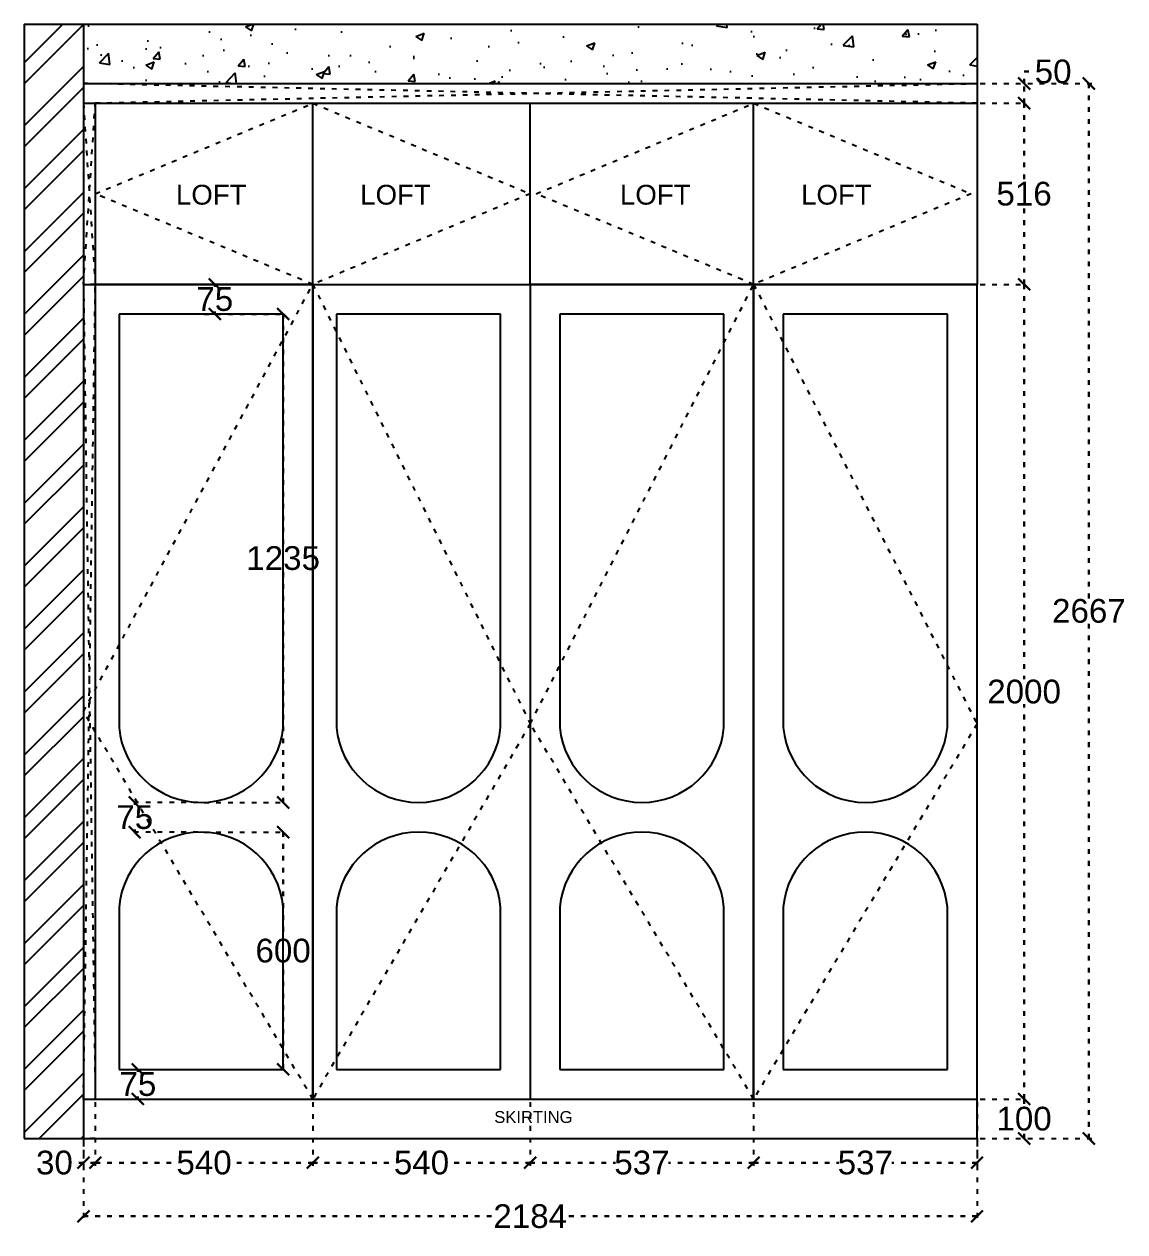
# Model space of a CAD drawing. Header units: millimetres. Extents: x 221542 to 643377, y 20779 to 241923.
# Drawn here: x 296593 to 299377, y 116245 to 119298 of the extents above; entities that cross this region are included whole.
import ezdxf

# ---------------------------------------------------------------- set-up
doc = ezdxf.new("R2010")
doc.units = ezdxf.units.MM
doc.header["$MEASUREMENT"] = 0
doc.linetypes.add('ACAD_ISO03W100', pattern=[30, 12, -18])
doc.layers.add('Walls', color=253, linetype='Continuous')
doc.styles.get("Standard").update_dxf_attribs({"font": 'arial.ttf'})
doc.dimstyles.get("Standard").update_dxf_attribs({"dimtxt": 60, "dimasz": 30, "dimexe": 7.75, "dimexo": 8.13, "dimgap": 0.63, "dimtad": 0, "dimtih": 1, "dimtoh": 1, "dimdec": 0, "dimzin": 0, "dimtxsty": 'Standard', "dimblk": 'OBLIQUE', "dimcen": 2.25, "dimclrd": 1, "dimclre": 1, "dimclrt": 1, "dimadec": 0, "dimazin": 0, "dimtfac": 1, "dimtdec": 0, "dimtofl": 0, "dimtmove": 0, "dimatfit": 3, "dimfxl": 1, "dimtolj": 1, "dimtzin": 0, "dimlwd": 30, "dimarcsym": 0})

# ---------------------------------------------------------------- blocks, each defined once
blk = doc.blocks.new('_Oblique')
at = {"color": 0, "linetype": 'ByBlock', "lineweight": -2}
blk.add_line((-0.5, -0.5), (0.5, 0.5), dxfattribs=at)
blk = doc.blocks.new('*D837')
at = {"layer": 'Defpoints', "color": 0, "linetype": 'ACAD_ISO03W100', "transparency": 16777216}
for p in [(296742.8, 116580.5), (296772.8, 116580.5), (296742.8, 116419.5)]:
    blk.add_point(p, dxfattribs=at)
at = {"layer": 'Walls', "color": 1, "linetype": 'ACAD_ISO03W100', "lineweight": -2, "transparency": 16777216}
for p, q in [((296742.8, 116572.4), (296742.8, 116411.8)), ((296772.8, 116572.4), (296772.8, 116411.8))]:
    blk.add_line(p, q, dxfattribs=at)
at = {"layer": 'Walls', "color": 1, "linetype": 'ACAD_ISO03W100', "lineweight": 30, "transparency": 16777216}
for p, q in [((296742.8, 116419.5), (296712.8, 116419.5)), ((296772.8, 116419.5), (296742.8, 116419.5))]:
    blk.add_line(p, q, dxfattribs=at)
at = {"layer": 'Walls', "color": 1, "linetype": 'ACAD_ISO03W100', "lineweight": 30, "transparency": 16777216, "xscale": 30, "yscale": 30, "zscale": 30, "rotation": 180}
blk.add_blockref('_Oblique', (296742.8, 116419.5), dxfattribs=at)
at = {"layer": 'Walls', "color": 1, "linetype": 'ACAD_ISO03W100', "lineweight": 30, "transparency": 16777216, "xscale": 30, "yscale": 30, "zscale": 30}
blk.add_blockref('_Oblique', (296772.8, 116419.5), dxfattribs=at)
at = {"layer": 'Walls', "color": 1, "linetype": 'ACAD_ISO03W100', "transparency": 16777216, "insert": (296669.4, 116419.5), "char_height": 60, "attachment_point": 5}
blk.add_mtext('\\A1;30', dxfattribs=at)
blk = doc.blocks.new('*D838')
at = {"layer": 'Defpoints', "color": 0, "linetype": 'ACAD_ISO03W100', "transparency": 16777216}
for p in [(296772.8, 116580.5), (297322.8, 116580.5), (297322.8, 116419.5)]:
    blk.add_point(p, dxfattribs=at)
at = {"layer": 'Walls', "color": 1, "linetype": 'ACAD_ISO03W100', "lineweight": -2, "transparency": 16777216}
for p, q in [((296772.8, 116572.4), (296772.8, 116411.8)), ((297322.8, 116572.4), (297322.8, 116411.8))]:
    blk.add_line(p, q, dxfattribs=at)
at = {"layer": 'Walls', "color": 1, "linetype": 'ACAD_ISO03W100', "lineweight": 30, "transparency": 16777216}
for p, q in [((296772.8, 116419.5), (296981, 116419.5)), ((297322.8, 116419.5), (297114.6, 116419.5))]:
    blk.add_line(p, q, dxfattribs=at)
at = {"layer": 'Walls', "color": 1, "linetype": 'ACAD_ISO03W100', "lineweight": 30, "transparency": 16777216, "xscale": 30, "yscale": 30, "zscale": 30, "rotation": 180}
blk.add_blockref('_Oblique', (296772.8, 116419.5), dxfattribs=at)
at = {"layer": 'Walls', "color": 1, "linetype": 'ACAD_ISO03W100', "lineweight": 30, "transparency": 16777216, "xscale": 30, "yscale": 30, "zscale": 30}
blk.add_blockref('_Oblique', (297322.8, 116419.5), dxfattribs=at)
at = {"layer": 'Walls', "color": 1, "linetype": 'ACAD_ISO03W100', "transparency": 16777216, "insert": (297047.8, 116419.5), "char_height": 60, "attachment_point": 5}
blk.add_mtext('\\A1;540', dxfattribs=at)
blk = doc.blocks.new('*D839')
at = {"layer": 'Defpoints', "color": 0, "linetype": 'ACAD_ISO03W100', "transparency": 16777216}
for p in [(297322.8, 116580.5), (297872.8, 116580.5), (297872.8, 116419.5)]:
    blk.add_point(p, dxfattribs=at)
at = {"layer": 'Walls', "color": 1, "linetype": 'ACAD_ISO03W100', "lineweight": -2, "transparency": 16777216}
for p, q in [((297322.8, 116572.4), (297322.8, 116411.8)), ((297872.8, 116572.4), (297872.8, 116411.8))]:
    blk.add_line(p, q, dxfattribs=at)
at = {"layer": 'Walls', "color": 1, "linetype": 'ACAD_ISO03W100', "lineweight": 30, "transparency": 16777216}
for p, q in [((297322.8, 116419.5), (297531, 116419.5)), ((297872.8, 116419.5), (297664.6, 116419.5))]:
    blk.add_line(p, q, dxfattribs=at)
at = {"layer": 'Walls', "color": 1, "linetype": 'ACAD_ISO03W100', "lineweight": 30, "transparency": 16777216, "xscale": 30, "yscale": 30, "zscale": 30, "rotation": 180}
blk.add_blockref('_Oblique', (297322.8, 116419.5), dxfattribs=at)
at = {"layer": 'Walls', "color": 1, "linetype": 'ACAD_ISO03W100', "lineweight": 30, "transparency": 16777216, "xscale": 30, "yscale": 30, "zscale": 30}
blk.add_blockref('_Oblique', (297872.8, 116419.5), dxfattribs=at)
at = {"layer": 'Walls', "color": 1, "linetype": 'ACAD_ISO03W100', "transparency": 16777216, "insert": (297597.8, 116419.5), "char_height": 60, "attachment_point": 5}
blk.add_mtext('\\A1;540', dxfattribs=at)
blk = doc.blocks.new('*D840')
at = {"layer": 'Defpoints', "color": 0, "linetype": 'ACAD_ISO03W100', "transparency": 16777216}
for p in [(297872.8, 116580.5), (298437.8, 116580.5), (297872.8, 116419.5)]:
    blk.add_point(p, dxfattribs=at)
at = {"layer": 'Walls', "color": 1, "linetype": 'ACAD_ISO03W100', "lineweight": -2, "transparency": 16777216}
for p, q in [((297872.8, 116572.4), (297872.8, 116411.8)), ((298437.8, 116572.4), (298437.8, 116411.8))]:
    blk.add_line(p, q, dxfattribs=at)
at = {"layer": 'Walls', "color": 1, "linetype": 'ACAD_ISO03W100', "lineweight": 30, "transparency": 16777216}
for p, q in [((297872.8, 116419.5), (298088.4, 116419.5)), ((298437.8, 116419.5), (298222.2, 116419.5))]:
    blk.add_line(p, q, dxfattribs=at)
at = {"layer": 'Walls', "color": 1, "linetype": 'ACAD_ISO03W100', "lineweight": 30, "transparency": 16777216, "xscale": 30, "yscale": 30, "zscale": 30, "rotation": 180}
blk.add_blockref('_Oblique', (297872.8, 116419.5), dxfattribs=at)
at = {"layer": 'Walls', "color": 1, "linetype": 'ACAD_ISO03W100', "lineweight": 30, "transparency": 16777216, "xscale": 30, "yscale": 30, "zscale": 30}
blk.add_blockref('_Oblique', (298437.8, 116419.5), dxfattribs=at)
at = {"layer": 'Walls', "color": 1, "linetype": 'ACAD_ISO03W100', "transparency": 16777216, "insert": (298155.3, 116419.5), "char_height": 60, "attachment_point": 5}
blk.add_mtext('\\A1;537', dxfattribs=at)
blk = doc.blocks.new('*D832')
at = {"layer": 'Defpoints', "color": 0, "linetype": 'ACAD_ISO03W100', "transparency": 16777216}
for p in [(298437.8, 116580.5), (299002.8, 116580.5), (298437.8, 116419.5)]:
    blk.add_point(p, dxfattribs=at)
at = {"layer": 'Walls', "color": 1, "linetype": 'ACAD_ISO03W100', "lineweight": -2, "transparency": 16777216}
for p, q in [((298437.8, 116572.4), (298437.8, 116411.8)), ((299002.8, 116572.4), (299002.8, 116411.8))]:
    blk.add_line(p, q, dxfattribs=at)
at = {"layer": 'Walls', "color": 1, "linetype": 'ACAD_ISO03W100', "lineweight": 30, "transparency": 16777216}
for p, q in [((298437.8, 116419.5), (298653.4, 116419.5)), ((299002.8, 116419.5), (298787.2, 116419.5))]:
    blk.add_line(p, q, dxfattribs=at)
at = {"layer": 'Walls', "color": 1, "linetype": 'ACAD_ISO03W100', "lineweight": 30, "transparency": 16777216, "xscale": 30, "yscale": 30, "zscale": 30, "rotation": 180}
blk.add_blockref('_Oblique', (298437.8, 116419.5), dxfattribs=at)
at = {"layer": 'Walls', "color": 1, "linetype": 'ACAD_ISO03W100', "lineweight": 30, "transparency": 16777216, "xscale": 30, "yscale": 30, "zscale": 30}
blk.add_blockref('_Oblique', (299002.8, 116419.5), dxfattribs=at)
at = {"layer": 'Walls', "color": 1, "linetype": 'ACAD_ISO03W100', "transparency": 16777216, "insert": (298720.3, 116419.5), "char_height": 60, "attachment_point": 5}
blk.add_mtext('\\A1;537', dxfattribs=at)
blk = doc.blocks.new('*D833')
at = {"layer": 'Defpoints', "color": 0, "linetype": 'ACAD_ISO03W100', "transparency": 16777216}
for p in [(296742.8, 116480.5), (299002.8, 116480.5), (299002.8, 116284)]:
    blk.add_point(p, dxfattribs=at)
at = {"layer": 'Walls', "color": 1, "linetype": 'ACAD_ISO03W100', "lineweight": -2, "transparency": 16777216}
for p, q in [((296742.8, 116472.4), (296742.8, 116276.2)), ((299002.8, 116472.4), (299002.8, 116276.2))]:
    blk.add_line(p, q, dxfattribs=at)
at = {"layer": 'Walls', "color": 1, "linetype": 'ACAD_ISO03W100', "lineweight": 30, "transparency": 16777216}
for p, q in [((296742.8, 116284), (297782.2, 116284)), ((299002.8, 116284), (297963.4, 116284))]:
    blk.add_line(p, q, dxfattribs=at)
at = {"layer": 'Walls', "color": 1, "linetype": 'ACAD_ISO03W100', "lineweight": 30, "transparency": 16777216, "xscale": 30, "yscale": 30, "zscale": 30, "rotation": 180}
blk.add_blockref('_Oblique', (296742.8, 116284), dxfattribs=at)
at = {"layer": 'Walls', "color": 1, "linetype": 'ACAD_ISO03W100', "lineweight": 30, "transparency": 16777216, "xscale": 30, "yscale": 30, "zscale": 30}
blk.add_blockref('_Oblique', (299002.8, 116284), dxfattribs=at)
at = {"layer": 'Walls', "color": 1, "linetype": 'ACAD_ISO03W100', "transparency": 16777216, "insert": (297872.8, 116284), "char_height": 60, "attachment_point": 5}
blk.add_mtext('\\A1;2184', dxfattribs=at)
blk = doc.blocks.new('*D830')
at = {"layer": 'Defpoints', "color": 0, "linetype": 'ACAD_ISO03W100', "transparency": 16777216}
for p in [(299002.8, 116580.5), (299121.8, 116580.5), (299002.8, 116480.5)]:
    blk.add_point(p, dxfattribs=at)
at = {"layer": 'Walls', "color": 1, "linetype": 'ACAD_ISO03W100', "lineweight": -2, "transparency": 16777216}
for p, q in [((299011, 116580.5), (299129.6, 116580.5)), ((299011, 116480.5), (299129.6, 116480.5))]:
    blk.add_line(p, q, dxfattribs=at)
at = {"layer": 'Walls', "color": 1, "linetype": 'ACAD_ISO03W100', "lineweight": 30, "transparency": 16777216}
for p, q in [((299121.8, 116580.5), (299121.8, 116561.8)), ((299121.8, 116480.5), (299121.8, 116499.2))]:
    blk.add_line(p, q, dxfattribs=at)
at = {"layer": 'Walls', "color": 1, "linetype": 'ACAD_ISO03W100', "lineweight": 30, "transparency": 16777216, "xscale": 30, "yscale": 30, "zscale": 30}
for p, rotation in [((299121.8, 116580.5), 90), ((299121.8, 116480.5), 270)]:
    blk.add_blockref('_Oblique', p, dxfattribs=dict(at, rotation=rotation))
at = {"layer": 'Walls', "color": 1, "linetype": 'ACAD_ISO03W100', "transparency": 16777216, "insert": (299121.8, 116530.5), "char_height": 60, "attachment_point": 5}
blk.add_mtext('\\A1;100', dxfattribs=at)
blk = doc.blocks.new('*D834')
at = {"layer": 'Defpoints', "color": 0, "linetype": 'ACAD_ISO03W100', "transparency": 16777216}
for p in [(299002.8, 118640.5), (299121.8, 118640.5), (299002.8, 116580.5)]:
    blk.add_point(p, dxfattribs=at)
at = {"layer": 'Walls', "color": 1, "linetype": 'ACAD_ISO03W100', "lineweight": -2, "transparency": 16777216}
for p, q in [((299011, 118640.5), (299129.6, 118640.5)), ((299011, 116580.5), (299129.6, 116580.5))]:
    blk.add_line(p, q, dxfattribs=at)
at = {"layer": 'Walls', "color": 1, "linetype": 'ACAD_ISO03W100', "lineweight": 30, "transparency": 16777216}
for p, q in [((299121.8, 118640.5), (299121.8, 117641.8)), ((299121.8, 116580.5), (299121.8, 117579.2))]:
    blk.add_line(p, q, dxfattribs=at)
at = {"layer": 'Walls', "color": 1, "linetype": 'ACAD_ISO03W100', "lineweight": 30, "transparency": 16777216, "xscale": 30, "yscale": 30, "zscale": 30}
for p, rotation in [((299121.8, 118640.5), 90), ((299121.8, 116580.5), 270)]:
    blk.add_blockref('_Oblique', p, dxfattribs=dict(at, rotation=rotation))
at = {"layer": 'Walls', "color": 1, "linetype": 'ACAD_ISO03W100', "transparency": 16777216, "insert": (299121.8, 117610.5), "char_height": 60, "attachment_point": 5}
blk.add_mtext('\\A1;2000', dxfattribs=at)
blk = doc.blocks.new('*D835')
at = {"layer": 'Defpoints', "color": 0, "linetype": 'ACAD_ISO03W100', "transparency": 16777216}
for p in [(299002.8, 119098.5), (299121.8, 119098.5), (299002.8, 118640.5)]:
    blk.add_point(p, dxfattribs=at)
at = {"layer": 'Walls', "color": 1, "linetype": 'ACAD_ISO03W100', "lineweight": -2, "transparency": 16777216}
for p, q in [((299011, 119098.5), (299129.6, 119098.5)), ((299011, 118640.5), (299129.6, 118640.5))]:
    blk.add_line(p, q, dxfattribs=at)
at = {"layer": 'Walls', "color": 1, "linetype": 'ACAD_ISO03W100', "lineweight": 30, "transparency": 16777216}
for p, q in [((299121.8, 119098.5), (299121.8, 118900.8)), ((299121.8, 118640.5), (299121.8, 118838.2))]:
    blk.add_line(p, q, dxfattribs=at)
at = {"layer": 'Walls', "color": 1, "linetype": 'ACAD_ISO03W100', "lineweight": 30, "transparency": 16777216, "xscale": 30, "yscale": 30, "zscale": 30}
for p, rotation in [((299121.8, 119098.5), 90), ((299121.8, 118640.5), 270)]:
    blk.add_blockref('_Oblique', p, dxfattribs=dict(at, rotation=rotation))
at = {"layer": 'Walls', "color": 1, "linetype": 'ACAD_ISO03W100', "transparency": 16777216, "insert": (299121.8, 118869.5), "char_height": 60, "attachment_point": 5}
blk.add_mtext('\\A1;516', dxfattribs=at)
blk = doc.blocks.new('*D836')
at = {"layer": 'Defpoints', "color": 0, "linetype": 'ACAD_ISO03W100', "transparency": 16777216}
for p in [(299002.8, 119148.5), (299121.8, 119148.5), (299002.8, 119098.5)]:
    blk.add_point(p, dxfattribs=at)
at = {"layer": 'Walls', "color": 1, "linetype": 'ACAD_ISO03W100', "lineweight": 30, "transparency": 16777216}
for p, q in [((299121.8, 119148.5), (299121.8, 119178.5)), ((299121.8, 119178.5), (299151.8, 119178.5)), ((299121.8, 119098.5), (299121.8, 119148.5))]:
    blk.add_line(p, q, dxfattribs=at)
at = {"layer": 'Walls', "color": 1, "linetype": 'ACAD_ISO03W100', "lineweight": -2, "transparency": 16777216}
for p, q in [((299011, 119148.5), (299129.6, 119148.5)), ((299011, 119098.5), (299129.6, 119098.5))]:
    blk.add_line(p, q, dxfattribs=at)
at = {"layer": 'Walls', "color": 1, "linetype": 'ACAD_ISO03W100', "lineweight": 30, "transparency": 16777216, "xscale": 30, "yscale": 30, "zscale": 30}
for p, rotation in [((299121.8, 119148.5), 90), ((299121.8, 119098.5), 270)]:
    blk.add_blockref('_Oblique', p, dxfattribs=dict(at, rotation=rotation))
at = {"layer": 'Walls', "color": 1, "linetype": 'ACAD_ISO03W100', "transparency": 16777216, "insert": (299195.3, 119178.5), "char_height": 60, "attachment_point": 5}
blk.add_mtext('\\A1;50', dxfattribs=at)
blk = doc.blocks.new('*D831')
at = {"layer": 'Defpoints', "color": 0, "linetype": 'ACAD_ISO03W100', "transparency": 16777216}
for p in [(299002.8, 119148.5), (299285.8, 119148.5), (299002.8, 116480.5)]:
    blk.add_point(p, dxfattribs=at)
at = {"layer": 'Walls', "color": 1, "linetype": 'ACAD_ISO03W100', "lineweight": -2, "transparency": 16777216}
for p, q in [((299011, 119148.5), (299293.6, 119148.5)), ((299011, 116480.5), (299293.6, 116480.5))]:
    blk.add_line(p, q, dxfattribs=at)
at = {"layer": 'Walls', "color": 1, "linetype": 'ACAD_ISO03W100', "lineweight": 30, "transparency": 16777216}
for p, q in [((299285.8, 119148.5), (299285.8, 117845.8)), ((299285.8, 116480.5), (299285.8, 117783.2))]:
    blk.add_line(p, q, dxfattribs=at)
at = {"layer": 'Walls', "color": 1, "linetype": 'ACAD_ISO03W100', "lineweight": 30, "transparency": 16777216, "xscale": 30, "yscale": 30, "zscale": 30}
for p, rotation in [((299285.8, 119148.5), 90), ((299285.8, 116480.5), 270)]:
    blk.add_blockref('_Oblique', p, dxfattribs=dict(at, rotation=rotation))
at = {"layer": 'Walls', "color": 1, "linetype": 'ACAD_ISO03W100', "transparency": 16777216, "insert": (299285.8, 117814.5), "char_height": 60, "attachment_point": 5}
blk.add_mtext('\\A1;2667', dxfattribs=at)
blk = doc.blocks.new('*D919')
at = {"layer": 'Defpoints', "color": 0, "linetype": 'ACAD_ISO03W100', "transparency": 16777216}
for p in [(296832.8, 116655.5), (296832.8, 116580.5), (296880.5, 116580.5)]:
    blk.add_point(p, dxfattribs=at)
at = {"layer": 'Walls', "color": 1, "linetype": 'ACAD_ISO03W100', "lineweight": -2, "transparency": 16777216}
for p, q in [((296841, 116655.5), (296888.3, 116655.5)), ((296841, 116580.5), (296888.3, 116580.5))]:
    blk.add_line(p, q, dxfattribs=at)
at = {"layer": 'Walls', "color": 1, "linetype": 'ACAD_ISO03W100', "lineweight": 30, "transparency": 16777216}
for p, q in [((296880.5, 116655.5), (296880.5, 116649.1)), ((296880.5, 116580.5), (296880.5, 116586.9))]:
    blk.add_line(p, q, dxfattribs=at)
at = {"layer": 'Walls', "color": 1, "linetype": 'ACAD_ISO03W100', "lineweight": 30, "transparency": 16777216, "xscale": 30, "yscale": 30, "zscale": 30}
for p, rotation in [((296880.5, 116655.5), 90), ((296880.5, 116580.5), 270)]:
    blk.add_blockref('_Oblique', p, dxfattribs=dict(at, rotation=rotation))
at = {"layer": 'Walls', "color": 1, "linetype": 'ACAD_ISO03W100', "transparency": 16777216, "insert": (296880.5, 116618), "char_height": 60, "attachment_point": 5}
blk.add_mtext('\\A1;75', dxfattribs=at)
blk = doc.blocks.new('*D920')
at = {"layer": 'Defpoints', "color": 0, "linetype": 'ACAD_ISO03W100', "transparency": 16777216}
for p in [(297040.3, 117255.5), (297247.8, 117255.5), (296832.8, 116655.5)]:
    blk.add_point(p, dxfattribs=at)
at = {"layer": 'Walls', "color": 1, "linetype": 'ACAD_ISO03W100', "lineweight": -2, "transparency": 16777216}
for p, q in [((297048.5, 117255.5), (297255.6, 117255.5)), ((296841, 116655.5), (297255.6, 116655.5))]:
    blk.add_line(p, q, dxfattribs=at)
at = {"layer": 'Walls', "color": 1, "linetype": 'ACAD_ISO03W100', "lineweight": 30, "transparency": 16777216}
for p, q in [((297247.8, 117255.5), (297247.8, 116986.8)), ((297247.8, 116655.5), (297247.8, 116924.2))]:
    blk.add_line(p, q, dxfattribs=at)
at = {"layer": 'Walls', "color": 1, "linetype": 'ACAD_ISO03W100', "lineweight": 30, "transparency": 16777216, "xscale": 30, "yscale": 30, "zscale": 30}
for p, rotation in [((297247.8, 117255.5), 90), ((297247.8, 116655.5), 270)]:
    blk.add_blockref('_Oblique', p, dxfattribs=dict(at, rotation=rotation))
at = {"layer": 'Walls', "color": 1, "linetype": 'ACAD_ISO03W100', "transparency": 16777216, "insert": (297247.8, 116955.5), "char_height": 60, "attachment_point": 5}
blk.add_mtext('\\A1;600', dxfattribs=at)
blk = doc.blocks.new('*D921')
at = {"layer": 'Defpoints', "color": 0, "linetype": 'ACAD_ISO03W100', "transparency": 16777216}
for p in [(296872.5, 117330.5), (297040.3, 117330.5), (297040.3, 117255.5)]:
    blk.add_point(p, dxfattribs=at)
at = {"layer": 'Walls', "color": 1, "linetype": 'ACAD_ISO03W100', "lineweight": -2, "transparency": 16777216}
for p, q in [((297032.2, 117330.5), (296864.8, 117330.5)), ((297032.2, 117255.5), (296864.8, 117255.5))]:
    blk.add_line(p, q, dxfattribs=at)
at = {"layer": 'Walls', "color": 1, "linetype": 'ACAD_ISO03W100', "lineweight": 30, "transparency": 16777216}
for p, q in [((296872.5, 117330.5), (296872.5, 117324.1)), ((296872.5, 117255.5), (296872.5, 117261.9))]:
    blk.add_line(p, q, dxfattribs=at)
at = {"layer": 'Walls', "color": 1, "linetype": 'ACAD_ISO03W100', "lineweight": 30, "transparency": 16777216, "xscale": 30, "yscale": 30, "zscale": 30}
for p, rotation in [((296872.5, 117330.5), 90), ((296872.5, 117255.5), 270)]:
    blk.add_blockref('_Oblique', p, dxfattribs=dict(at, rotation=rotation))
at = {"layer": 'Walls', "color": 1, "linetype": 'ACAD_ISO03W100', "transparency": 16777216, "insert": (296872.5, 117293), "char_height": 60, "attachment_point": 5}
blk.add_mtext('\\A1;75', dxfattribs=at)
blk = doc.blocks.new('*D922')
at = {"layer": 'Defpoints', "color": 0, "linetype": 'ACAD_ISO03W100', "transparency": 16777216}
for p in [(297040.3, 118565.5), (297247.8, 118565.5), (297040.3, 117330.5)]:
    blk.add_point(p, dxfattribs=at)
at = {"layer": 'Walls', "color": 1, "linetype": 'ACAD_ISO03W100', "lineweight": -2, "transparency": 16777216}
for p, q in [((297048.5, 118565.5), (297255.6, 118565.5)), ((297048.5, 117330.5), (297255.6, 117330.5))]:
    blk.add_line(p, q, dxfattribs=at)
at = {"layer": 'Walls', "color": 1, "linetype": 'ACAD_ISO03W100', "lineweight": 30, "transparency": 16777216}
for p, q in [((297247.8, 118565.5), (297247.8, 117979.3)), ((297247.8, 117330.5), (297247.8, 117916.7))]:
    blk.add_line(p, q, dxfattribs=at)
at = {"layer": 'Walls', "color": 1, "linetype": 'ACAD_ISO03W100', "lineweight": 30, "transparency": 16777216, "xscale": 30, "yscale": 30, "zscale": 30}
for p, rotation in [((297247.8, 118565.5), 90), ((297247.8, 117330.5), 270)]:
    blk.add_blockref('_Oblique', p, dxfattribs=dict(at, rotation=rotation))
at = {"layer": 'Walls', "color": 1, "linetype": 'ACAD_ISO03W100', "transparency": 16777216, "insert": (297247.8, 117948), "char_height": 60, "attachment_point": 5}
blk.add_mtext('\\A1;1235', dxfattribs=at)
blk = doc.blocks.new('*D923')
at = {"layer": 'Defpoints', "color": 0, "linetype": 'ACAD_ISO03W100', "transparency": 16777216}
for p in [(297047.8, 118640.5), (297075, 118640.5), (297040.3, 118565.5)]:
    blk.add_point(p, dxfattribs=at)
at = {"layer": 'Walls', "color": 1, "linetype": 'ACAD_ISO03W100', "lineweight": -2, "transparency": 16777216}
for p, q in [((297056, 118640.5), (297082.8, 118640.5)), ((297048.5, 118565.5), (297082.8, 118565.5))]:
    blk.add_line(p, q, dxfattribs=at)
at = {"layer": 'Walls', "color": 1, "linetype": 'ACAD_ISO03W100', "lineweight": 30, "transparency": 16777216}
for p, q in [((297075, 118640.5), (297075, 118634.1)), ((297075, 118565.5), (297075, 118571.9))]:
    blk.add_line(p, q, dxfattribs=at)
at = {"layer": 'Walls', "color": 1, "linetype": 'ACAD_ISO03W100', "lineweight": 30, "transparency": 16777216, "xscale": 30, "yscale": 30, "zscale": 30}
for p, rotation in [((297075, 118640.5), 90), ((297075, 118565.5), 270)]:
    blk.add_blockref('_Oblique', p, dxfattribs=dict(at, rotation=rotation))
at = {"layer": 'Walls', "color": 1, "linetype": 'ACAD_ISO03W100', "transparency": 16777216, "insert": (297075, 118603), "char_height": 60, "attachment_point": 5}
blk.add_mtext('\\A1;75', dxfattribs=at)

msp = doc.modelspace()

# ---------------------------------------------------------------- hatches: boundary and pattern name
at = {"layer": 'Walls', "linetype": 'ACAD_ISO03W100', "true_color": 0xc7c8ca}
h = msp.add_hatch(dxfattribs=at)
h.set_pattern_fill('ANSI32', color=9, scale=300)
h.set_pattern_definition([(45, (15111.33, 0), (-79.549513, 79.549513), []), (45, (15164.37, 0), (-79.549513, 79.549513), [])])
h.paths.add_polyline_path([(296592.8, 118640.5), (296592.8, 116480.5), (296742.8, 116480.5), (296742.8, 118640.5), (296742.8, 119298.5), (296592.8, 119298.5)])
h = msp.add_hatch(dxfattribs=at)
h.set_pattern_fill('AR-CONC', color=9, scale=30)
h.set_pattern_definition([(50, (15111.33, 0), (215.17805, -18.82564), [22.5, -247.5]), (355, (15111.33, 0), (-41.6254, 225.65764), [18, -198]), (100.451444, (15129.26, -1.57), (173.55265, 206.832), [19.12206, -210.34263]), (46.1842, (15111.33, 60), (320.1724, -49.65578), [33.75, -371.25]), (96.63564, (15138, 55.86), (280.39858, 292.23558), [28.6831, -315.51413]), (351.18416, (15111.33, 60), (280.3986, 292.23558), [27, -297]), (21, (15141.33, 45), (179.07212, -120.78567), [22.5, -247.5]), (326, (15141.33, 45), (72.9946, 217.54501), [18, -198]), (71.451445, (15156.26, 34.93), (252.06671, 96.75935), [19.12206, -210.34263]), (37.5, (15111.33, 0), (3.647957, 99.868156), [0, -195.6, 0, -201, 0, -198.75]), (7.5, (15111.33, 0), (78.92086, 118.323514), [0, -114.6, 0, -191.1, 0, -75.75]), (327.5, (15044.43, 0), (160.14673, -6.766462), [0, -75, 0, -234, 0, -310.5]), (317.5, (15014.43, 0), (174.95585, 30.031495), [0, -97.5, 0, -155.4, 0, -220.5])])
h.paths.add_polyline_path([(299002.8, 119148.5), (299002.8, 119298.5), (296742.8, 119298.5), (296742.8, 119148.5)])

# ---------------------------------------------------------------- linework, layer by layer
at = {"layer": 'Walls', "color": 18, "true_color": 0x000000}
for p, q in [((296592.8, 119298.5), (299002.8, 119298.5)), ((296592.8, 119298.5), (296592.8, 118640.5)), ((296742.8, 119298.5), (296742.8, 118640.5)), ((299002.8, 119298.5), (299002.8, 118640.5)), ((296742.8, 119148.5), (299002.8, 119148.5)), ((296742.8, 119098.5), (299002.8, 119098.5)), ((296772.8, 119098.5), (296772.8, 118640.5)), ((297322.8, 118640.5), (297322.8, 119098.5)), ((297872.8, 118640.5), (297872.8, 119098.5)), ((298437.8, 118640.5), (298437.8, 119098.5)), ((296592.8, 118640.5), (296592.8, 116480.5)), ((296742.8, 118640.5), (299002.8, 118640.5)), ((296742.8, 118640.5), (296742.8, 116480.5)), ((296772.8, 118640.5), (296772.8, 116580.5)), ((297322.8, 118640.5), (297322.8, 116580.5)), ((297872.8, 118640.5), (297872.8, 116580.5)), ((298437.8, 118640.5), (298437.8, 116580.5)), ((299002.8, 116480.5), (299002.8, 118640.5)), ((297247.8, 118565.5), (296832.8, 118565.5)), ((296832.8, 118565.5), (296832.8, 117519.6)), ((297247.8, 117519.6), (297247.8, 118565.5)), ((297797.8, 118565.5), (297382.8, 118565.5)), ((297382.8, 118565.5), (297382.8, 117519.6)), ((297797.8, 117519.6), (297797.8, 118565.5)), ((298362.8, 118565.5), (297947.8, 118565.5)), ((297947.8, 118565.5), (297947.8, 117519.6)), ((298362.8, 117519.6), (298362.8, 118565.5)), ((298927.8, 118565.5), (298512.8, 118565.5)), ((298512.8, 118565.5), (298512.8, 117519.6)), ((298927.8, 117519.6), (298927.8, 118565.5)), ((296832.8, 117066.4), (296832.8, 116655.5)), ((297247.8, 116655.5), (297247.8, 117066.4)), ((297382.8, 117066.4), (297382.8, 116655.5)), ((297797.8, 116655.5), (297797.8, 117066.4)), ((297947.8, 117066.4), (297947.8, 116655.5)), ((298362.8, 116655.5), (298362.8, 117066.4)), ((298512.8, 117066.4), (298512.8, 116655.5)), ((298927.8, 116655.5), (298927.8, 117066.4)), ((296832.8, 116655.5), (297247.8, 116655.5)), ((297382.8, 116655.5), (297797.8, 116655.5)), ((297947.8, 116655.5), (298362.8, 116655.5)), ((298512.8, 116655.5), (298927.8, 116655.5)), ((296742.8, 116580.5), (299002.8, 116580.5)), ((296592.8, 116480.5), (299002.8, 116480.5))]:
    msp.add_line(p, q, dxfattribs=at)
at = {"layer": 'Walls', "color": 240, "linetype": 'ACAD_ISO03W100', "true_color": 0xed1f24}
for points in [[(296742.8, 119098.5), (299002.8, 119148.5), (299002.8, 119098.5), (296742.8, 119148.5)], [(296742.8, 119098.5), (296772.8, 118640.5), (296742.8, 118640.5), (296772.8, 119098.5)], [(296742.8, 118640.5), (296772.8, 116580.5)], [(296742.8, 116580.5), (296772.8, 118640.5)], [(296772.8, 116480.5), (296742.8, 116480.5)]]:
    msp.add_lwpolyline(points, dxfattribs=at)
at = {"layer": 'Walls', "color": 9, "linetype": 'ACAD_ISO03W100', "true_color": 0xc7c8ca}
for points in [[(297322.8, 119098.5), (297872.8, 118869.5), (297322.8, 118640.5), (296772.8, 118869.5), (297322.8, 119098.5)], [(298437.8, 119098.5), (298987.8, 118869.5), (298437.8, 118640.5), (297887.8, 118869.5), (298437.8, 119098.5)], [(297322.8, 118640.5), (297872.8, 117529.5), (297322.8, 116580.5), (296742.8, 117560.5), (297322.8, 118640.5)], [(298437.8, 118640.5), (299002.8, 117529), (298437.8, 116580.5), (297872.8, 117529.5), (298437.8, 118640.5)]]:
    msp.add_lwpolyline(points, dxfattribs=at)
at = {"layer": 'Walls', "color": 18, "true_color": 0x000000}
for points in [[(297322.8, 118640.5), (296772.8, 118640.5), (296772.8, 116580.5), (297322.8, 116580.5)], [(297872.8, 116580.5), (298437.8, 116580.5), (298437.8, 118640.5), (297872.8, 118640.5)], [(298437.8, 116580.5), (299002.8, 116580.5), (299002.8, 118640.5), (298437.8, 118640.5)]]:
    msp.add_lwpolyline(points, close=True, dxfattribs=at)
for centre, start, end in [((297040.3, 117538.9), 185.2991, 354.7009), ((297590.3, 117538.9), 185.2991, 354.7009), ((298155.3, 117538.9), 185.2991, 354.7009), ((298720.3, 117538.9), 185.2991, 354.7009), ((297040.3, 117047.1), 5.2991, 174.7009), ((297590.3, 117047.1), 5.2991, 174.7009), ((298155.3, 117047.1), 5.2991, 174.7009), ((298720.3, 117047.1), 5.2991, 174.7009)]:
    msp.add_arc(centre, 208.4, start, end, dxfattribs=at)

# ---------------------------------------------------------------- texts
at = {"color": 7, "char_height": 50, "attachment_point": 1}
for insert in [(296976.8, 118892.2), (297442.8, 118892.2), (298099.8, 118892.2), (298557.8, 118892.2)]:
    msp.add_mtext_dynamic_manual_height_columns('LOFT', width=282.386, gutter_width=1213, heights=[0], dxfattribs=dict(at, insert=insert))
at = {"color": 18, "true_color": 0x000000, "insert": (297781.8, 116550), "char_height": 30, "attachment_point": 1}
msp.add_mtext_dynamic_manual_height_columns('SKIRTING', width=2764.543, gutter_width=1, heights=[238.1], dxfattribs=at)

# ---------------------------------------------------------------- dimensions: what is measured, and where the dimension line sits
at = {"layer": 'Walls', "color": 9, "linetype": 'ACAD_ISO03W100', "true_color": 0xc7c8ca}
for base, p1, p2, picture, middle in [((299121.8, 119148.5), (299002.8, 119098.5), (299002.8, 119148.5), '*D836', (299195.3, 119178.5)), ((297075, 118640.5), (297040.3, 118565.5), (297047.8, 118640.5), '*D923', (297075, 118603)), ((297247.8, 118565.5), (297040.3, 117330.5), (297040.3, 118565.5), '*D922', (297247.8, 117948)), ((296872.5, 117330.5), (297040.3, 117255.5), (297040.3, 117330.5), '*D921', (296872.5, 117293)), ((297247.8, 117255.5), (296832.8, 116655.5), (297040.3, 117255.5), '*D920', (297247.8, 116955.5)), ((296880.5, 116580.5), (296832.8, 116655.5), (296832.8, 116580.5), '*D919', (296880.5, 116618)), ((299121.8, 116580.5), (299002.8, 116480.5), (299002.8, 116580.5), '*D830', (299121.8, 116530.5))]:
    dim = msp.add_linear_dim(base=base, p1=p1, p2=p2, angle=90, dimstyle='Standard', dxfattribs=at)
    dim.commit()
    dim.dimension.update_dxf_attribs({"geometry": picture, "text_midpoint": middle})
for base, p1, p2, text, picture, middle in [((299285.8, 119148.5), (299002.8, 116480.5), (299002.8, 119148.5), '2667', '*D831', (299285.8, 117814.5)), ((299121.8, 119098.5), (299002.8, 118640.5), (299002.8, 119098.5), '516', '*D835', (299121.8, 118869.5)), ((299121.8, 118640.5), (299002.8, 116580.5), (299002.8, 118640.5), '2000', '*D834', (299121.8, 117610.5))]:
    dim = msp.add_linear_dim(base=base, p1=p1, p2=p2, angle=90, text=text, dimstyle='Standard', dxfattribs=at)
    dim.commit()
    dim.dimension.update_dxf_attribs({"geometry": picture, "text_midpoint": middle})
dim = msp.add_linear_dim(base=(296742.8, 116419.5), p1=(296772.8, 116580.5), p2=(296742.8, 116580.5), dimstyle='Standard', dxfattribs=at)
dim.commit()
dim.dimension.update_dxf_attribs({"geometry": '*D837', "text_midpoint": (296669.4, 116419.5)})
for base, p1, p2, text, picture, middle in [((297322.8, 116419.5), (296772.8, 116580.5), (297322.8, 116580.5), '540', '*D838', (297047.8, 116419.5)), ((297872.8, 116419.5), (297322.8, 116580.5), (297872.8, 116580.5), '540', '*D839', (297597.8, 116419.5)), ((297872.8, 116419.5), (298437.8, 116580.5), (297872.8, 116580.5), '537', '*D840', (298155.3, 116419.5)), ((298437.8, 116419.5), (299002.8, 116580.5), (298437.8, 116580.5), '537', '*D832', (298720.3, 116419.5)), ((299002.8, 116284), (296742.8, 116480.5), (299002.8, 116480.5), '2184', '*D833', (297872.8, 116284))]:
    dim = msp.add_linear_dim(base=base, p1=p1, p2=p2, text=text, dimstyle='Standard', dxfattribs=at)
    dim.commit()
    dim.dimension.update_dxf_attribs({"geometry": picture, "text_midpoint": middle})

doc.saveas('drawing.dxf')
